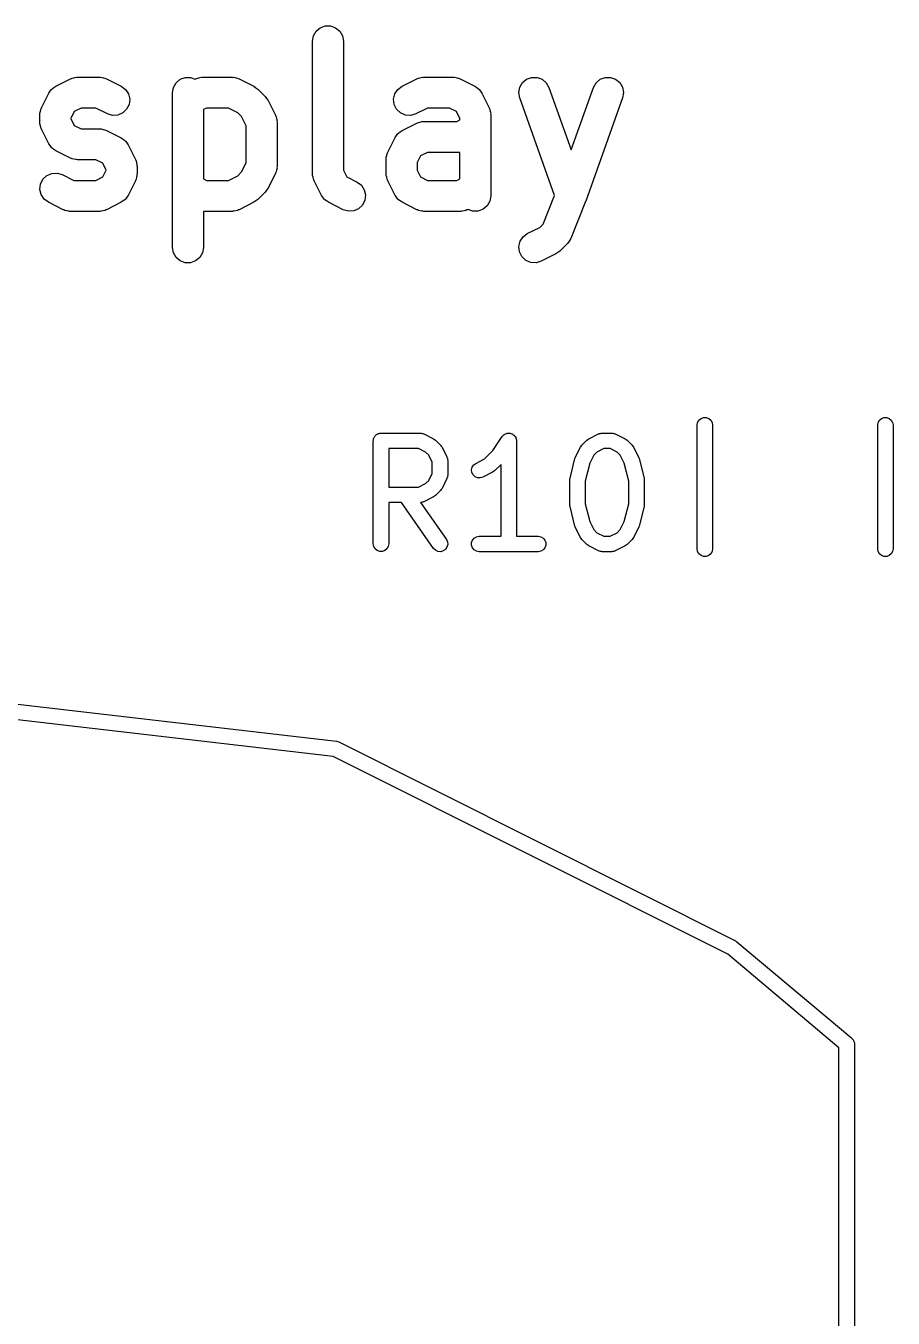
# Model space of a CAD drawing. Extents: x 76 to 223, y -93 to -41.
# Drawn here: x 140.54 to 148.95, y -53.66 to -41.13 of the extents above; entities that cross this region are included whole.
import ezdxf

# ---------------------------------------------------------------- set-up
doc = ezdxf.new("R2010")
doc.units = 0
doc.header["$MEASUREMENT"] = 0
doc.layers.add('BLACK', color=7, linetype='CONTINUOUS')

msp = doc.modelspace()

# ---------------------------------------------------------------- linework, layer by layer
at = {"layer": 'Black'}
for p, q in [((143.33, -41.2273), (143.357, -41.1822)), ((143.357, -41.1822), (143.396, -41.1487)), ((143.396, -41.1487), (143.445, -41.1308)), ((143.445, -41.1308), (143.497, -41.1308)), ((143.497, -41.1308), (143.546, -41.1487)), ((143.546, -41.1487), (143.586, -41.1822)), ((143.586, -41.1822), (143.612, -41.2273)), ((143.321, -41.2786), (143.33, -41.2273)), ((143.321, -42.5643), (143.321, -41.2786)), ((143.612, -41.2273), (143.621, -41.2786)), ((143.621, -41.2786), (143.621, -42.5289)), ((140.833, -41.7158), (140.976, -41.6444)), ((140.976, -41.6444), (140.984, -41.6419)), ((140.984, -41.6419), (140.992, -41.6376)), ((140.992, -41.6376), (141.009, -41.6346)), ((141.009, -41.6346), (141.026, -41.6296)), ((141.026, -41.6296), (141.034, -41.6301)), ((141.034, -41.6301), (141.043, -41.6286)), ((141.043, -41.6286), (141.257, -41.6286)), ((141.257, -41.6286), (141.266, -41.6301)), ((141.266, -41.6301), (141.274, -41.6296)), ((141.274, -41.6296), (141.291, -41.6346)), ((141.291, -41.6346), (141.308, -41.6376)), ((141.308, -41.6376), (141.316, -41.6419)), ((141.316, -41.6419), (141.324, -41.6444)), ((141.324, -41.6444), (141.467, -41.7158)), ((141.973, -41.7273), (141.999, -41.6822)), ((141.999, -41.6822), (142.039, -41.6487)), ((142.039, -41.6487), (142.088, -41.6308)), ((142.088, -41.6308), (142.14, -41.6308)), ((142.14, -41.6308), (142.185, -41.647)), ((142.185, -41.647), (142.19, -41.6444)), ((142.19, -41.6444), (142.198, -41.6419)), ((142.198, -41.6419), (142.206, -41.6376)), ((142.206, -41.6376), (142.223, -41.6346)), ((142.223, -41.6346), (142.24, -41.6296)), ((142.24, -41.6296), (142.249, -41.6301)), ((142.249, -41.6301), (142.257, -41.6286)), ((142.257, -41.6286), (142.543, -41.6286)), ((142.543, -41.6286), (142.551, -41.6301)), ((142.551, -41.6301), (142.56, -41.6296)), ((142.56, -41.6296), (142.577, -41.6346)), ((142.577, -41.6346), (142.594, -41.6376)), ((142.594, -41.6376), (142.602, -41.6419)), ((142.602, -41.6419), (142.61, -41.6444)), ((142.61, -41.6444), (142.753, -41.7158)), ((144.19, -41.7158), (144.333, -41.6444)), ((144.333, -41.6444), (144.341, -41.6419)), ((144.341, -41.6419), (144.349, -41.6376)), ((144.349, -41.6376), (144.366, -41.6346)), ((144.366, -41.6346), (144.383, -41.6296)), ((144.383, -41.6296), (144.391, -41.6301)), ((144.391, -41.6301), (144.4, -41.6286)), ((144.4, -41.6286), (144.686, -41.6286)), ((144.686, -41.6286), (144.694, -41.6301)), ((144.694, -41.6301), (144.703, -41.6296)), ((144.703, -41.6296), (144.72, -41.6346)), ((144.72, -41.6346), (144.737, -41.6376)), ((144.737, -41.6376), (144.745, -41.6419)), ((144.745, -41.6419), (144.753, -41.6444)), ((144.753, -41.6444), (144.896, -41.7158)), ((145.331, -41.7264), (145.357, -41.6815)), ((145.357, -41.6815), (145.397, -41.6482)), ((145.397, -41.6482), (145.446, -41.6307)), ((145.446, -41.6307), (145.498, -41.631)), ((145.498, -41.631), (145.547, -41.6491)), ((145.547, -41.6491), (145.587, -41.6828)), ((145.587, -41.6828), (145.613, -41.7281)), ((146.044, -41.7281), (146.07, -41.6828)), ((146.07, -41.6828), (146.11, -41.6491)), ((146.11, -41.6491), (146.159, -41.631)), ((146.159, -41.631), (146.211, -41.6307)), ((146.211, -41.6307), (146.26, -41.6482)), ((146.26, -41.6482), (146.3, -41.6815)), ((146.3, -41.6815), (146.326, -41.7264)), ((140.694, -41.9258), (140.766, -41.7829)), ((140.766, -41.7829), (140.779, -41.7652)), ((140.779, -41.7652), (140.791, -41.7469)), ((140.791, -41.7469), (140.794, -41.7444)), ((140.794, -41.7444), (140.797, -41.7411)), ((140.797, -41.7411), (140.815, -41.729)), ((140.815, -41.729), (140.833, -41.7158)), ((141.467, -41.7158), (141.509, -41.7469)), ((141.509, -41.7469), (141.538, -41.7903)), ((141.538, -41.7903), (141.55, -41.841)), ((141.964, -41.7786), (141.973, -41.7273)), ((141.964, -43.2786), (141.964, -41.7786)), ((142.753, -41.7158), (142.772, -41.7301)), ((142.772, -41.7301), (142.792, -41.7439)), ((142.792, -41.7439), (142.863, -41.8154)), ((142.863, -41.8154), (142.877, -41.835)), ((144.107, -41.841), (144.12, -41.7903)), ((144.12, -41.7903), (144.148, -41.7469)), ((144.148, -41.7469), (144.19, -41.7158)), ((144.896, -41.7158), (144.913, -41.7289)), ((144.913, -41.7289), (144.932, -41.7411)), ((144.932, -41.7411), (144.934, -41.7444)), ((144.934, -41.7444), (144.937, -41.7469)), ((144.937, -41.7469), (144.95, -41.7652)), ((144.95, -41.7652), (144.963, -41.7829)), ((144.963, -41.7829), (145.034, -41.9258)), ((145.321, -41.7777), (145.331, -41.7264)), ((145.33, -41.829), (145.321, -41.7777)), ((145.668, -42.7756), (145.33, -41.829)), ((145.613, -41.7281), (145.829, -42.3326)), ((145.829, -42.3326), (146.044, -41.7281)), ((146.327, -41.829), (145.97, -42.829)), ((146.326, -41.7264), (146.336, -41.7777)), ((146.336, -41.7777), (146.327, -41.829)), ((140.68, -41.9757), (140.685, -41.9589)), ((140.685, -41.9589), (140.688, -41.9416)), ((140.688, -41.9416), (140.692, -41.9341)), ((140.692, -41.9341), (140.694, -41.9258)), ((141.078, -41.9286), (141.012, -41.9618)), ((141.222, -41.9286), (141.078, -41.9286)), ((141.333, -41.9842), (141.222, -41.9286)), ((141.52, -41.9394), (141.483, -41.9752)), ((141.544, -41.8928), (141.52, -41.9394)), ((141.55, -41.841), (141.544, -41.8928)), ((142.293, -41.9286), (142.264, -41.9427)), ((142.264, -41.9427), (142.264, -42.6144)), ((142.507, -41.9286), (142.293, -41.9286)), ((142.597, -41.9733), (142.507, -41.9286)), ((142.877, -41.835), (142.891, -41.8543)), ((142.891, -41.8543), (142.963, -41.9972)), ((144.113, -41.8928), (144.107, -41.841)), ((144.137, -41.9394), (144.113, -41.8928)), ((144.174, -41.9752), (144.137, -41.9394)), ((144.435, -41.9286), (144.324, -41.9842)), ((144.65, -41.9286), (144.435, -41.9286)), ((144.717, -41.9618), (144.65, -41.9286)), ((145.034, -41.9258), (145.037, -41.9341)), ((145.037, -41.9341), (145.041, -41.9416)), ((145.041, -41.9416), (145.044, -41.9589)), ((145.044, -41.9589), (145.049, -41.9757)), ((140.679, -41.9929), (140.68, -41.9843)), ((140.679, -42.0643), (140.679, -41.9929)), ((140.68, -42.0728), (140.679, -42.0643)), ((140.68, -41.9843), (140.68, -41.9757)), ((140.68, -42.0814), (140.68, -42.0728)), ((140.685, -42.0983), (140.68, -42.0814)), ((141.012, -41.9618), (140.979, -42.0283)), ((140.979, -42.0283), (140.979, -42.0289)), ((140.979, -42.0289), (141.012, -42.0953)), ((141.383, -41.999), (141.333, -41.9842)), ((141.435, -41.9959), (141.383, -41.999)), ((141.483, -41.9752), (141.435, -41.9959)), ((142.634, -42.0103), (142.597, -41.9733)), ((142.679, -42.0997), (142.634, -42.0103)), ((142.963, -41.9972), (142.965, -42.0055)), ((142.965, -42.0055), (142.97, -42.013)), ((142.97, -42.013), (142.973, -42.0303)), ((142.973, -42.0303), (142.978, -42.0471)), ((142.978, -42.0471), (142.977, -42.0558)), ((142.977, -42.0558), (142.979, -42.0643)), ((142.979, -42.0643), (142.979, -42.4929)), ((144.222, -41.9959), (144.174, -41.9752)), ((144.19, -42.1444), (144.333, -42.073)), ((144.274, -41.999), (144.222, -41.9959)), ((144.324, -41.9842), (144.274, -41.999)), ((144.333, -42.073), (144.341, -42.0705)), ((144.341, -42.0705), (144.349, -42.0662)), ((144.349, -42.0662), (144.366, -42.0631)), ((144.366, -42.0631), (144.383, -42.0581)), ((144.383, -42.0581), (144.391, -42.0586)), ((144.391, -42.0586), (144.4, -42.0571)), ((144.4, -42.0571), (144.722, -42.0571)), ((144.75, -42.0283), (144.717, -41.9618)), ((144.722, -42.0571), (144.75, -42.043)), ((144.75, -42.043), (144.75, -42.0283)), ((145.049, -41.9757), (145.048, -41.9843)), ((145.048, -41.9843), (145.05, -41.9929)), ((145.05, -41.9929), (145.05, -42.7786)), ((140.688, -42.1156), (140.685, -42.0983)), ((140.692, -42.1231), (140.688, -42.1156)), ((140.694, -42.1314), (140.692, -42.1231)), ((140.766, -42.2742), (140.694, -42.1314)), ((141.012, -42.0953), (141.078, -42.1286)), ((141.078, -42.1286), (141.257, -42.1286)), ((141.257, -42.1286), (141.266, -42.1301)), ((141.266, -42.1301), (141.274, -42.1296)), ((141.274, -42.1296), (141.291, -42.1346)), ((141.291, -42.1346), (141.308, -42.1376)), ((141.308, -42.1376), (141.316, -42.1419)), ((141.316, -42.1419), (141.324, -42.1444)), ((141.324, -42.1444), (141.467, -42.2158)), ((142.679, -42.4574), (142.679, -42.0997)), ((144.123, -42.2115), (144.136, -42.1938)), ((144.136, -42.1938), (144.148, -42.1754)), ((144.148, -42.1754), (144.152, -42.173)), ((144.152, -42.173), (144.154, -42.1696)), ((144.154, -42.1696), (144.172, -42.1575)), ((144.172, -42.1575), (144.19, -42.1444)), ((140.779, -42.2919), (140.766, -42.2742)), ((140.791, -42.3103), (140.779, -42.2919)), ((140.794, -42.3127), (140.791, -42.3103)), ((140.797, -42.3161), (140.794, -42.3127)), ((140.815, -42.3282), (140.797, -42.3161)), ((140.833, -42.3413), (140.815, -42.3282)), ((141.467, -42.2158), (141.485, -42.2289)), ((141.485, -42.2289), (141.503, -42.2411)), ((141.503, -42.2411), (141.506, -42.2444)), ((141.506, -42.2444), (141.509, -42.2469)), ((141.509, -42.2469), (141.521, -42.2652)), ((141.521, -42.2652), (141.534, -42.2829)), ((141.534, -42.2829), (141.606, -42.4258)), ((144.052, -42.3543), (144.123, -42.2115)), ((140.976, -42.4127), (140.833, -42.3413)), ((140.984, -42.4152), (140.976, -42.4127)), ((140.992, -42.4195), (140.984, -42.4152)), ((141.009, -42.4226), (140.992, -42.4195)), ((141.026, -42.4276), (141.009, -42.4226)), ((141.034, -42.4271), (141.026, -42.4276)), ((141.043, -42.4286), (141.034, -42.4271)), ((141.222, -42.4286), (141.043, -42.4286)), ((141.288, -42.4618), (141.222, -42.4286)), ((141.606, -42.4258), (141.608, -42.4341)), ((141.608, -42.4341), (141.612, -42.4416)), ((141.612, -42.4416), (141.615, -42.4589)), ((141.615, -42.4589), (141.62, -42.4757)), ((142.634, -42.5469), (142.679, -42.4574)), ((144.036, -42.4214), (144.037, -42.4129)), ((144.036, -42.5643), (144.036, -42.4214)), ((144.037, -42.4043), (144.042, -42.3874)), ((144.037, -42.4129), (144.037, -42.4043)), ((144.042, -42.3874), (144.045, -42.3701)), ((144.045, -42.3701), (144.049, -42.3626)), ((144.049, -42.3626), (144.052, -42.3543)), ((144.369, -42.3904), (144.336, -42.4568)), ((144.336, -42.4568), (144.336, -42.5289)), ((144.435, -42.3571), (144.369, -42.3904)), ((144.75, -42.3571), (144.435, -42.3571)), ((144.75, -42.6144), (144.75, -42.3571)), ((140.708, -42.6178), (140.746, -42.582)), ((140.746, -42.582), (140.794, -42.5612)), ((140.794, -42.5612), (140.846, -42.5581)), ((140.846, -42.5581), (140.896, -42.573)), ((140.896, -42.573), (141.007, -42.6286)), ((141.321, -42.5283), (141.288, -42.4618)), ((141.288, -42.5953), (141.321, -42.5289)), ((141.321, -42.5289), (141.321, -42.5283)), ((141.62, -42.5814), (141.615, -42.5983)), ((141.62, -42.4757), (141.62, -42.4843)), ((141.62, -42.4843), (141.621, -42.4929)), ((141.621, -42.5643), (141.62, -42.5728)), ((141.62, -42.5728), (141.62, -42.5814)), ((141.621, -42.4929), (141.621, -42.5643)), ((142.507, -42.6286), (142.597, -42.5839)), ((142.597, -42.5839), (142.634, -42.5469)), ((142.963, -42.5599), (142.891, -42.7028)), ((142.965, -42.5516), (142.963, -42.5599)), ((142.97, -42.5442), (142.965, -42.5516)), ((142.973, -42.5268), (142.97, -42.5442)), ((142.978, -42.51), (142.973, -42.5268)), ((142.979, -42.4929), (142.977, -42.5014)), ((142.977, -42.5014), (142.978, -42.51)), ((143.323, -42.5728), (143.321, -42.5643)), ((143.322, -42.5814), (143.323, -42.5728)), ((143.327, -42.5983), (143.322, -42.5814)), ((143.621, -42.5289), (143.655, -42.5953)), ((144.037, -42.5728), (144.036, -42.5643)), ((144.037, -42.5814), (144.037, -42.5728)), ((144.042, -42.5983), (144.037, -42.5814)), ((144.336, -42.5289), (144.369, -42.5953)), ((140.679, -42.7161), (140.685, -42.6644)), ((140.685, -42.6644), (140.708, -42.6178)), ((141.007, -42.6286), (141.222, -42.6286)), ((141.222, -42.6286), (141.288, -42.5953)), ((141.606, -42.6314), (141.534, -42.7742)), ((141.608, -42.6231), (141.606, -42.6314)), ((141.612, -42.6156), (141.608, -42.6231)), ((141.615, -42.5983), (141.612, -42.6156)), ((142.264, -42.6144), (142.293, -42.6286)), ((142.293, -42.6286), (142.507, -42.6286)), ((142.891, -42.7028), (142.877, -42.7221)), ((143.33, -42.6156), (143.327, -42.5983)), ((143.335, -42.6231), (143.33, -42.6156)), ((143.337, -42.6314), (143.335, -42.6231)), ((143.409, -42.7742), (143.337, -42.6314)), ((143.655, -42.5953), (143.753, -42.6444)), ((143.753, -42.6444), (143.795, -42.6754)), ((143.795, -42.6754), (143.823, -42.7189)), ((144.045, -42.6156), (144.042, -42.5983)), ((144.049, -42.6231), (144.045, -42.6156)), ((144.052, -42.6314), (144.049, -42.6231)), ((144.123, -42.7742), (144.052, -42.6314)), ((144.369, -42.5953), (144.435, -42.6286)), ((144.435, -42.6286), (144.722, -42.6286)), ((144.722, -42.6286), (144.75, -42.6144)), ((140.691, -42.7668), (140.679, -42.7161)), ((140.72, -42.8103), (140.691, -42.7668)), ((140.761, -42.8413), (140.72, -42.8103)), ((141.485, -42.8282), (141.467, -42.8413)), ((141.503, -42.8161), (141.485, -42.8282)), ((141.506, -42.8127), (141.503, -42.8161)), ((141.509, -42.8103), (141.506, -42.8127)), ((141.521, -42.7919), (141.509, -42.8103)), ((141.534, -42.7742), (141.521, -42.7919)), ((142.772, -42.827), (142.753, -42.8413)), ((142.792, -42.8132), (142.772, -42.827)), ((142.863, -42.7418), (142.792, -42.8132)), ((142.877, -42.7221), (142.863, -42.7418)), ((143.422, -42.7919), (143.409, -42.7742)), ((143.434, -42.8103), (143.422, -42.7919)), ((143.437, -42.8127), (143.434, -42.8103)), ((143.44, -42.8161), (143.437, -42.8127)), ((143.458, -42.8282), (143.44, -42.8161)), ((143.476, -42.8413), (143.458, -42.8282)), ((143.829, -42.8213), (143.806, -42.8679)), ((143.823, -42.7189), (143.835, -42.7696)), ((143.835, -42.7696), (143.829, -42.8213)), ((144.136, -42.7919), (144.123, -42.7742)), ((144.148, -42.8103), (144.136, -42.7919)), ((144.152, -42.8127), (144.148, -42.8103)), ((144.154, -42.8161), (144.152, -42.8127)), ((144.172, -42.8282), (144.154, -42.8161)), ((144.19, -42.8413), (144.172, -42.8282)), ((145.041, -42.8299), (145.015, -42.875)), ((145.05, -42.7786), (145.041, -42.8299)), ((145.558, -43.0514), (145.668, -42.7756)), ((145.968, -42.8343), (145.825, -43.1914)), ((145.969, -42.8307), (145.968, -42.8324)), ((145.968, -42.8324), (145.968, -42.8343)), ((145.97, -42.829), (145.969, -42.8298)), ((145.969, -42.8298), (145.969, -42.8307)), ((140.904, -42.9127), (140.761, -42.8413)), ((140.913, -42.9152), (140.904, -42.9127)), ((140.92, -42.9195), (140.913, -42.9152)), ((140.937, -42.9226), (140.92, -42.9195)), ((140.954, -42.9276), (140.937, -42.9226)), ((140.963, -42.9271), (140.954, -42.9276)), ((140.971, -42.9286), (140.963, -42.9271)), ((141.257, -42.9286), (140.971, -42.9286)), ((141.266, -42.9271), (141.257, -42.9286)), ((141.274, -42.9276), (141.266, -42.9271)), ((141.291, -42.9226), (141.274, -42.9276)), ((141.308, -42.9195), (141.291, -42.9226)), ((141.316, -42.9152), (141.308, -42.9195)), ((141.324, -42.9127), (141.316, -42.9152)), ((141.467, -42.8413), (141.324, -42.9127)), ((142.543, -42.9286), (142.264, -42.9286)), ((142.264, -42.9286), (142.264, -43.2786)), ((142.551, -42.9271), (142.543, -42.9286)), ((142.56, -42.9276), (142.551, -42.9271)), ((142.577, -42.9226), (142.56, -42.9276)), ((142.594, -42.9195), (142.577, -42.9226)), ((142.602, -42.9152), (142.594, -42.9195)), ((142.61, -42.9127), (142.602, -42.9152)), ((142.753, -42.8413), (142.61, -42.9127)), ((143.619, -42.9127), (143.476, -42.8413)), ((143.669, -42.9276), (143.619, -42.9127)), ((143.721, -42.9245), (143.669, -42.9276)), ((143.768, -42.9037), (143.721, -42.9245)), ((143.806, -42.8679), (143.768, -42.9037)), ((144.333, -42.9127), (144.19, -42.8413)), ((144.341, -42.9152), (144.333, -42.9127)), ((144.349, -42.9195), (144.341, -42.9152)), ((144.366, -42.9226), (144.349, -42.9195)), ((144.383, -42.9276), (144.366, -42.9226)), ((144.391, -42.9271), (144.383, -42.9276)), ((144.4, -42.9286), (144.391, -42.9271)), ((144.757, -42.9286), (144.4, -42.9286)), ((144.766, -42.9271), (144.757, -42.9286)), ((144.774, -42.9276), (144.766, -42.9271)), ((144.791, -42.9226), (144.774, -42.9276)), ((144.808, -42.9195), (144.791, -42.9226)), ((144.816, -42.9152), (144.808, -42.9195)), ((144.824, -42.9127), (144.816, -42.9152)), ((144.829, -42.9101), (144.824, -42.9127)), ((144.874, -42.9263), (144.829, -42.9101)), ((144.926, -42.9263), (144.874, -42.9263)), ((144.975, -42.9085), (144.926, -42.9263)), ((145.015, -42.875), (144.975, -42.9085)), ((145.404, -43.1444), (145.525, -43.0839)), ((145.525, -43.0839), (145.558, -43.0514)), ((145.334, -43.2189), (145.363, -43.1754)), ((145.363, -43.1754), (145.404, -43.1444)), ((145.822, -43.1991), (145.809, -43.2171)), ((145.823, -43.195), (145.822, -43.1991)), ((145.825, -43.1914), (145.823, -43.195)), ((141.973, -43.3299), (141.964, -43.2786)), ((141.999, -43.375), (141.973, -43.3299)), ((142.255, -43.3299), (142.229, -43.375)), ((142.264, -43.2786), (142.255, -43.3299)), ((145.322, -43.2696), (145.334, -43.2189)), ((145.328, -43.3213), (145.322, -43.2696)), ((145.351, -43.3679), (145.328, -43.3213)), ((145.701, -43.327), (145.681, -43.3413)), ((145.72, -43.3132), (145.701, -43.327)), ((145.792, -43.2418), (145.72, -43.3132)), ((145.794, -43.2383), (145.792, -43.2418)), ((145.798, -43.2357), (145.794, -43.2383)), ((145.809, -43.2171), (145.798, -43.2357)), ((142.039, -43.4085), (141.999, -43.375)), ((142.088, -43.4263), (142.039, -43.4085)), ((142.14, -43.4263), (142.088, -43.4263)), ((142.189, -43.4085), (142.14, -43.4263)), ((142.229, -43.375), (142.189, -43.4085)), ((145.389, -43.4037), (145.351, -43.3679)), ((145.437, -43.4245), (145.389, -43.4037)), ((145.489, -43.4276), (145.437, -43.4245)), ((145.539, -43.4127), (145.489, -43.4276)), ((145.681, -43.3413), (145.539, -43.4127)), ((147.055, -44.9743), (147.068, -44.9518)), ((147.068, -44.9518), (147.088, -44.935)), ((147.088, -44.935), (147.112, -44.9261)), ((147.112, -44.9261), (147.138, -44.9261)), ((147.138, -44.9261), (147.162, -44.935)), ((147.162, -44.935), (147.182, -44.9518)), ((147.182, -44.9518), (147.195, -44.9743)), ((148.805, -44.9743), (148.818, -44.9518)), ((148.818, -44.9518), (148.838, -44.935)), ((148.838, -44.935), (148.862, -44.9261)), ((148.862, -44.9261), (148.888, -44.9261)), ((148.888, -44.9261), (148.912, -44.935)), ((148.912, -44.935), (148.932, -44.9518)), ((148.932, -44.9518), (148.945, -44.9743)), ((143.943, -45.0916), (143.948, -45.0874)), ((143.948, -45.0874), (143.954, -45.0852)), ((143.954, -45.0852), (143.96, -45.0819)), ((143.96, -45.0819), (143.967, -45.0808)), ((143.967, -45.0808), (143.973, -45.0785)), ((143.973, -45.0785), (143.979, -45.0785)), ((143.979, -45.0785), (143.986, -45.0774)), ((143.986, -45.0774), (144.367, -45.0774)), ((144.367, -45.0774), (144.371, -45.0781)), ((144.371, -45.0781), (144.375, -45.0779)), ((144.375, -45.0779), (144.384, -45.0804)), ((144.384, -45.0804), (144.392, -45.0819)), ((144.392, -45.0819), (144.396, -45.0841)), ((144.396, -45.0841), (144.4, -45.0853)), ((144.4, -45.0853), (144.495, -45.1329)), ((145.179, -45.0919), (145.183, -45.0901)), ((145.183, -45.0901), (145.186, -45.0874)), ((145.186, -45.0874), (145.195, -45.0844)), ((145.195, -45.0844), (145.203, -45.0804)), ((145.203, -45.0804), (145.207, -45.0799)), ((145.207, -45.0799), (145.211, -45.0785)), ((145.211, -45.0785), (145.22, -45.0785)), ((145.22, -45.0785), (145.229, -45.0775)), ((145.229, -45.0775), (145.233, -45.0785)), ((145.233, -45.0785), (145.237, -45.0785)), ((145.237, -45.0785), (145.245, -45.0816)), ((145.245, -45.0816), (145.254, -45.0837)), ((145.254, -45.0837), (145.257, -45.086)), ((145.257, -45.086), (145.261, -45.0874)), ((145.261, -45.0874), (145.268, -45.0932)), ((146, -45.1329), (146.095, -45.0853)), ((146.095, -45.0853), (146.099, -45.0841)), ((146.099, -45.0841), (146.103, -45.0819)), ((146.103, -45.0819), (146.112, -45.0804)), ((146.112, -45.0804), (146.12, -45.0779)), ((146.12, -45.0779), (146.124, -45.0781)), ((146.124, -45.0781), (146.129, -45.0774)), ((146.129, -45.0774), (146.224, -45.0774)), ((146.224, -45.0774), (146.228, -45.0781)), ((146.228, -45.0781), (146.232, -45.0779)), ((146.232, -45.0779), (146.241, -45.0804)), ((146.241, -45.0804), (146.249, -45.0819)), ((146.249, -45.0819), (146.253, -45.0841)), ((146.253, -45.0841), (146.257, -45.0853)), ((146.257, -45.0853), (146.353, -45.1329)), ((147.05, -45), (147.055, -44.9743)), ((147.05, -46.2), (147.05, -45)), ((147.195, -44.9743), (147.2, -45)), ((147.2, -45), (147.2, -46.2)), ((148.8, -45), (148.805, -44.9743)), ((148.8, -46.2), (148.8, -45)), ((148.945, -44.9743), (148.95, -45)), ((148.95, -45), (148.95, -46.2)), ((143.911, -45.1524), (143.912, -45.1459)), ((143.911, -46.1524), (143.911, -45.1524)), ((143.912, -45.1394), (143.914, -45.1332)), ((143.912, -45.1459), (143.912, -45.1394)), ((143.914, -45.1332), (143.915, -45.1267)), ((143.915, -45.1267), (143.919, -45.121)), ((143.919, -45.121), (143.921, -45.1149)), ((143.921, -45.1149), (143.925, -45.1099)), ((143.925, -45.1099), (143.928, -45.1042)), ((143.928, -45.1042), (143.933, -45.1)), ((143.933, -45.1), (143.938, -45.0949)), ((143.938, -45.0949), (143.943, -45.0916)), ((144.495, -45.1329), (144.505, -45.1401)), ((144.505, -45.1401), (144.515, -45.147)), ((144.515, -45.147), (144.563, -45.1946)), ((144.563, -45.1946), (144.569, -45.2044)), ((144.569, -45.2044), (144.577, -45.2141)), ((144.577, -45.2141), (144.624, -45.3093)), ((145.07, -45.2475), (145.161, -45.1108)), ((145.161, -45.1108), (145.164, -45.1078)), ((145.164, -45.1078), (145.166, -45.1042)), ((145.166, -45.1042), (145.173, -45.0984)), ((145.173, -45.0984), (145.179, -45.0919)), ((145.268, -45.0932), (145.276, -45.0981)), ((145.276, -45.0981), (145.278, -45.1015)), ((145.278, -45.1015), (145.281, -45.1042)), ((145.281, -45.1042), (145.286, -45.1119)), ((145.286, -45.1119), (145.291, -45.1191)), ((145.291, -45.1191), (145.292, -45.1231)), ((145.292, -45.1231), (145.294, -45.1267)), ((145.294, -45.1267), (145.296, -45.1355)), ((145.296, -45.1355), (145.298, -45.1441)), ((145.298, -45.1441), (145.298, -45.1483)), ((145.298, -45.1483), (145.299, -45.1524)), ((145.299, -45.1524), (145.299, -46.0774)), ((145.871, -45.3093), (145.919, -45.2141)), ((145.919, -45.2141), (145.926, -45.2044)), ((145.926, -45.2044), (145.933, -45.1946)), ((145.933, -45.1946), (145.98, -45.147)), ((145.98, -45.147), (145.99, -45.1401)), ((145.99, -45.1401), (146, -45.1329)), ((146.353, -45.1329), (146.362, -45.1401)), ((146.362, -45.1401), (146.372, -45.147)), ((146.372, -45.147), (146.42, -45.1946)), ((146.42, -45.1946), (146.427, -45.2044)), ((146.427, -45.2044), (146.434, -45.2141)), ((146.434, -45.2141), (146.481, -45.3093)), ((144.061, -45.2274), (144.061, -45.6012)), ((144.349, -45.2274), (144.061, -45.2274)), ((144.417, -45.2616), (144.349, -45.2274)), ((144.448, -45.292), (144.417, -45.2616)), ((144.482, -45.3606), (144.448, -45.292)), ((144.624, -45.3093), (144.625, -45.3135)), ((144.625, -45.3135), (144.628, -45.3172)), ((144.628, -45.3172), (144.629, -45.3259)), ((144.629, -45.3259), (144.632, -45.3343)), ((144.632, -45.3343), (144.631, -45.3386)), ((144.631, -45.3386), (144.632, -45.3429)), ((144.905, -45.371), (144.989, -45.3288)), ((144.989, -45.3288), (145.07, -45.2475)), ((145.818, -45.5151), (145.865, -45.3247)), ((145.865, -45.3247), (145.869, -45.3172)), ((145.869, -45.3172), (145.871, -45.3093)), ((146.047, -45.292), (146.009, -45.369)), ((146.078, -45.2616), (146.047, -45.292)), ((146.146, -45.2274), (146.078, -45.2616)), ((146.206, -45.2274), (146.146, -45.2274)), ((146.275, -45.2616), (146.206, -45.2274)), ((146.305, -45.292), (146.275, -45.2616)), ((146.344, -45.369), (146.305, -45.292)), ((146.481, -45.3093), (146.484, -45.3172)), ((146.484, -45.3172), (146.487, -45.3247)), ((146.487, -45.3247), (146.535, -45.5151)), ((144.482, -45.468), (144.482, -45.3606)), ((144.632, -45.3429), (144.632, -45.4857)), ((144.863, -45.4336), (144.869, -45.4083)), ((144.866, -45.4595), (144.863, -45.4336)), ((144.878, -45.4828), (144.866, -45.4595)), ((144.869, -45.4083), (144.884, -45.3865)), ((144.884, -45.3865), (144.905, -45.371)), ((145.067, -45.4576), (144.972, -45.5052)), ((145.077, -45.4504), (145.067, -45.4576)), ((145.086, -45.4435), (145.077, -45.4504)), ((145.149, -45.3811), (145.086, -45.4435)), ((145.149, -46.0774), (145.149, -45.3811)), ((146.009, -45.369), (145.965, -45.5426)), ((146.387, -45.5426), (146.344, -45.369)), ((144.349, -45.6012), (144.417, -45.5669)), ((144.417, -45.5669), (144.448, -45.5365)), ((144.448, -45.5365), (144.482, -45.468)), ((144.624, -45.5193), (144.577, -45.6145)), ((144.625, -45.5151), (144.624, -45.5193)), ((144.628, -45.5114), (144.625, -45.5151)), ((144.629, -45.5027), (144.628, -45.5114)), ((144.632, -45.4943), (144.629, -45.5027)), ((144.632, -45.4857), (144.631, -45.49)), ((144.631, -45.49), (144.632, -45.4943)), ((144.897, -45.5007), (144.878, -45.4828)), ((144.921, -45.511), (144.897, -45.5007)), ((144.947, -45.5126), (144.921, -45.511)), ((144.972, -45.5052), (144.947, -45.5126)), ((145.815, -45.5333), (145.817, -45.5243)), ((145.815, -45.7714), (145.815, -45.5333)), ((145.817, -45.5243), (145.818, -45.5151)), ((145.965, -45.5426), (145.965, -45.7622)), ((146.387, -45.7622), (146.387, -45.5426)), ((146.535, -45.5151), (146.535, -45.5243)), ((146.535, -45.5243), (146.537, -45.5333)), ((146.537, -45.5333), (146.537, -45.7714)), ((144.061, -45.6012), (144.349, -45.6012)), ((144.495, -45.6957), (144.4, -45.7433)), ((144.505, -45.6885), (144.495, -45.6957)), ((144.515, -45.6816), (144.505, -45.6885)), ((144.563, -45.634), (144.515, -45.6816)), ((144.569, -45.6242), (144.563, -45.634)), ((144.577, -45.6145), (144.569, -45.6242)), ((144.185, -45.7512), (144.061, -45.7512)), ((144.061, -45.7512), (144.061, -46.1524)), ((144.496, -46.1954), (144.185, -45.7512)), ((144.371, -45.7504), (144.368, -45.751)), ((144.368, -45.751), (144.619, -46.1094)), ((144.375, -45.7507), (144.371, -45.7504)), ((144.384, -45.7482), (144.375, -45.7507)), ((144.392, -45.7467), (144.384, -45.7482)), ((144.396, -45.7445), (144.392, -45.7467)), ((144.4, -45.7433), (144.396, -45.7445)), ((145.817, -45.7805), (145.815, -45.7714)), ((145.818, -45.7896), (145.817, -45.7805)), ((145.865, -45.9801), (145.818, -45.7896)), ((145.965, -45.7622), (146.009, -45.9357)), ((146.344, -45.9357), (146.387, -45.7622)), ((146.535, -45.7896), (146.487, -45.9801)), ((146.537, -45.7714), (146.535, -45.7805)), ((146.535, -45.7805), (146.535, -45.7896)), ((146.009, -45.9357), (146.047, -46.0127)), ((146.305, -46.0127), (146.344, -45.9357)), ((144.89, -46.0949), (144.912, -46.0819)), ((144.912, -46.0819), (144.938, -46.0774)), ((144.938, -46.0774), (145.149, -46.0774)), ((145.299, -46.0774), (145.51, -46.0774)), ((145.51, -46.0774), (145.535, -46.0819)), ((145.535, -46.0819), (145.558, -46.0949)), ((145.869, -45.9876), (145.865, -45.9801)), ((145.871, -45.9954), (145.869, -45.9876)), ((145.919, -46.0907), (145.871, -45.9954)), ((145.926, -46.1003), (145.919, -46.0907)), ((146.047, -46.0127), (146.078, -46.0431)), ((146.078, -46.0431), (146.146, -46.0774)), ((146.146, -46.0774), (146.206, -46.0774)), ((146.206, -46.0774), (146.275, -46.0431)), ((146.275, -46.0431), (146.305, -46.0127)), ((146.434, -46.0907), (146.427, -46.1003)), ((146.481, -45.9954), (146.434, -46.0907)), ((146.484, -45.9876), (146.481, -45.9954)), ((146.487, -45.9801), (146.484, -45.9876)), ((143.915, -46.178), (143.911, -46.1524)), ((143.928, -46.2006), (143.915, -46.178)), ((143.948, -46.2173), (143.928, -46.2006)), ((143.973, -46.2262), (143.948, -46.2173)), ((144.023, -46.2173), (143.999, -46.2262)), ((144.043, -46.2006), (144.023, -46.2173)), ((144.056, -46.178), (144.043, -46.2006)), ((144.061, -46.1524), (144.056, -46.178)), ((144.514, -46.2138), (144.496, -46.1954)), ((144.538, -46.2248), (144.514, -46.2138)), ((144.61, -46.2054), (144.589, -46.2204)), ((144.625, -46.1841), (144.61, -46.2054)), ((144.619, -46.1094), (144.63, -46.133)), ((144.632, -46.1589), (144.625, -46.1841)), ((144.63, -46.133), (144.632, -46.1589)), ((144.864, -46.1394), (144.873, -46.1149)), ((144.864, -46.1654), (144.864, -46.1394)), ((144.873, -46.1899), (144.864, -46.1654)), ((144.873, -46.1149), (144.89, -46.0949)), ((144.89, -46.2098), (144.873, -46.1899)), ((144.912, -46.2229), (144.89, -46.2098)), ((145.558, -46.2098), (145.535, -46.2229)), ((145.558, -46.0949), (145.574, -46.1149)), ((145.574, -46.1899), (145.558, -46.2098)), ((145.574, -46.1149), (145.583, -46.1394)), ((145.583, -46.1654), (145.574, -46.1899)), ((145.583, -46.1394), (145.583, -46.1654)), ((145.933, -46.1102), (145.926, -46.1003)), ((145.98, -46.1578), (145.933, -46.1102)), ((145.99, -46.1647), (145.98, -46.1578)), ((146, -46.1718), (145.99, -46.1647)), ((146.095, -46.2195), (146, -46.1718)), ((146.353, -46.1718), (146.257, -46.2195)), ((146.362, -46.1647), (146.353, -46.1718)), ((146.372, -46.1578), (146.362, -46.1647)), ((146.42, -46.1102), (146.372, -46.1578)), ((146.427, -46.1003), (146.42, -46.1102)), ((147.055, -46.2257), (147.05, -46.2)), ((147.2, -46.2), (147.195, -46.2257)), ((148.805, -46.2257), (148.8, -46.2)), ((148.95, -46.2), (148.945, -46.2257)), ((143.999, -46.2262), (143.973, -46.2262)), ((144.564, -46.2271), (144.538, -46.2248)), ((144.589, -46.2204), (144.564, -46.2271)), ((144.938, -46.2274), (144.912, -46.2229)), ((145.51, -46.2274), (144.938, -46.2274)), ((145.535, -46.2229), (145.51, -46.2274)), ((146.099, -46.2207), (146.095, -46.2195)), ((146.103, -46.2229), (146.099, -46.2207)), ((146.112, -46.2244), (146.103, -46.2229)), ((146.12, -46.2269), (146.112, -46.2244)), ((146.124, -46.2266), (146.12, -46.2269)), ((146.129, -46.2274), (146.124, -46.2266)), ((146.224, -46.2274), (146.129, -46.2274)), ((146.228, -46.2266), (146.224, -46.2274)), ((146.232, -46.2269), (146.228, -46.2266)), ((146.241, -46.2244), (146.232, -46.2269)), ((146.249, -46.2229), (146.241, -46.2244)), ((146.253, -46.2207), (146.249, -46.2229)), ((146.257, -46.2195), (146.253, -46.2207)), ((147.068, -46.2482), (147.055, -46.2257)), ((147.088, -46.265), (147.068, -46.2482)), ((147.112, -46.2739), (147.088, -46.265)), ((147.138, -46.2739), (147.112, -46.2739)), ((147.162, -46.265), (147.138, -46.2739)), ((147.182, -46.2482), (147.162, -46.265)), ((147.195, -46.2257), (147.182, -46.2482)), ((148.818, -46.2482), (148.805, -46.2257)), ((148.838, -46.265), (148.818, -46.2482)), ((148.862, -46.2739), (148.838, -46.265)), ((148.888, -46.2739), (148.862, -46.2739)), ((148.912, -46.265), (148.888, -46.2739)), ((148.932, -46.2482), (148.912, -46.265)), ((148.945, -46.2257), (148.932, -46.2482)), ((139.282, -47.5674), (143.553, -48.0643)), ((143.522, -48.2118), (139.278, -47.7179)), ((143.553, -48.0643), (143.553, -48.0643)), ((143.553, -48.0643), (143.578, -48.0717)), ((143.578, -48.0717), (147.421, -49.9993)), ((147.346, -50.1294), (143.522, -48.2118)), ((147.421, -49.9993), (147.428, -50.0045)), ((147.428, -50.0045), (147.435, -50.0088)), ((147.435, -50.0088), (148.548, -50.9425)), ((148.425, -51.035), (147.346, -50.1294)), ((148.548, -50.9425), (148.552, -50.9476)), ((148.552, -50.9476), (148.557, -50.9518)), ((148.557, -50.9518), (148.561, -50.9575)), ((148.561, -50.9575), (148.565, -50.9625)), ((148.565, -50.9625), (148.567, -50.9687)), ((148.567, -50.9687), (148.57, -50.9743)), ((148.57, -50.9743), (148.572, -50.9808)), ((148.425, -68.9596), (148.425, -51.035)), ((148.572, -50.9808), (148.574, -50.987)), ((148.574, -50.987), (148.574, -50.9935)), ((148.574, -50.9935), (148.575, -51)), ((148.575, -51), (148.575, -69))]:
    msp.add_line(p, q, dxfattribs=at)

doc.saveas('drawing.dxf')
